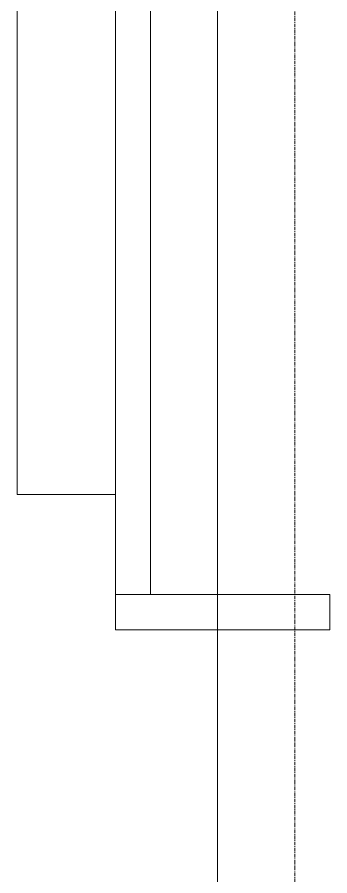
# Model space of a CAD drawing. Header units: inches. Extents: x 19712 to 27543, y -26063 to -18659.
# Drawn here: x 25362.4 to 25406.9, y -22519.3 to -22397.1 of the extents above; entities that cross this region are included whole.
import ezdxf

# ---------------------------------------------------------------- set-up
doc = ezdxf.new("R2010")
doc.units = ezdxf.units.IN
doc.header["$MEASUREMENT"] = 0
doc.linetypes.add('Grid Line 1_2_', pattern=[0.875, 0.5, -0.125, 0.125, -0.125])
for name, color, linetype, lineweight in [('A-WALL', 113, 'Continuous', 9), ('G-ANNO-SYMB', 111, 'Continuous', 9), ('I-FURN', 30, 'Continuous', 9), ('S-GRID', 1, 'Continuous', 9)]:
    doc.layers.add(name, color=color, linetype=linetype, lineweight=lineweight)

# ---------------------------------------------------------------- blocks, each defined once
blk = doc.blocks.new('Furniture 4-Fur_ - Phase 10')
at = {"layer": 'I-FURN', "color": 7}
for p, q in [((25362.39, -22368.68), (25362.39, -22465.05)), ((25362.39, -22465.05), (25376.39, -22465.05))]:
    blk.add_line(p, q, dxfattribs=at)
blk = doc.blocks.new('Locker Rooms_Ryan_ifc-1-Site Plan - Phase 1')
at = {"layer": 'A-WALL', "color": 7}
for p, q in [((25376.39, -22363.99), (25376.39, -22479.3)), ((25381.39, -22479.3), (25381.39, -22363.99)), ((25406.89, -22479.3), (25376.39, -22479.3)), ((25376.39, -22479.3), (25376.39, -22484.3)), ((25376.39, -22479.3), (25381.39, -22479.3)), ((25406.89, -22484.3), (25406.89, -22479.3)), ((25376.39, -22484.3), (25406.89, -22484.3))]:
    blk.add_line(p, q, dxfattribs=at)
at = {"lineweight": 9}
blk.add_blockref('Furniture 4-Fur_ - Phase 10', (0, 0), dxfattribs=at)

msp = doc.modelspace()

# ---------------------------------------------------------------- linework, layer by layer
at = {"layer": 'G-ANNO-SYMB'}
msp.add_line((25390.899674, -19497.02882), (25390.899674, -23666.350214), dxfattribs=at)
at = {"layer": 'S-GRID', "linetype": 'Grid Line 1_2_'}
msp.add_line((25401.890225, -23874.70128), (25401.890225, -18787.198833), dxfattribs=at)

# ---------------------------------------------------------------- block references
at = {"lineweight": 5}
msp.add_blockref('Locker Rooms_Ryan_ifc-1-Site Plan - Phase 1', (0, 0), dxfattribs=at)

doc.saveas('drawing.dxf')
